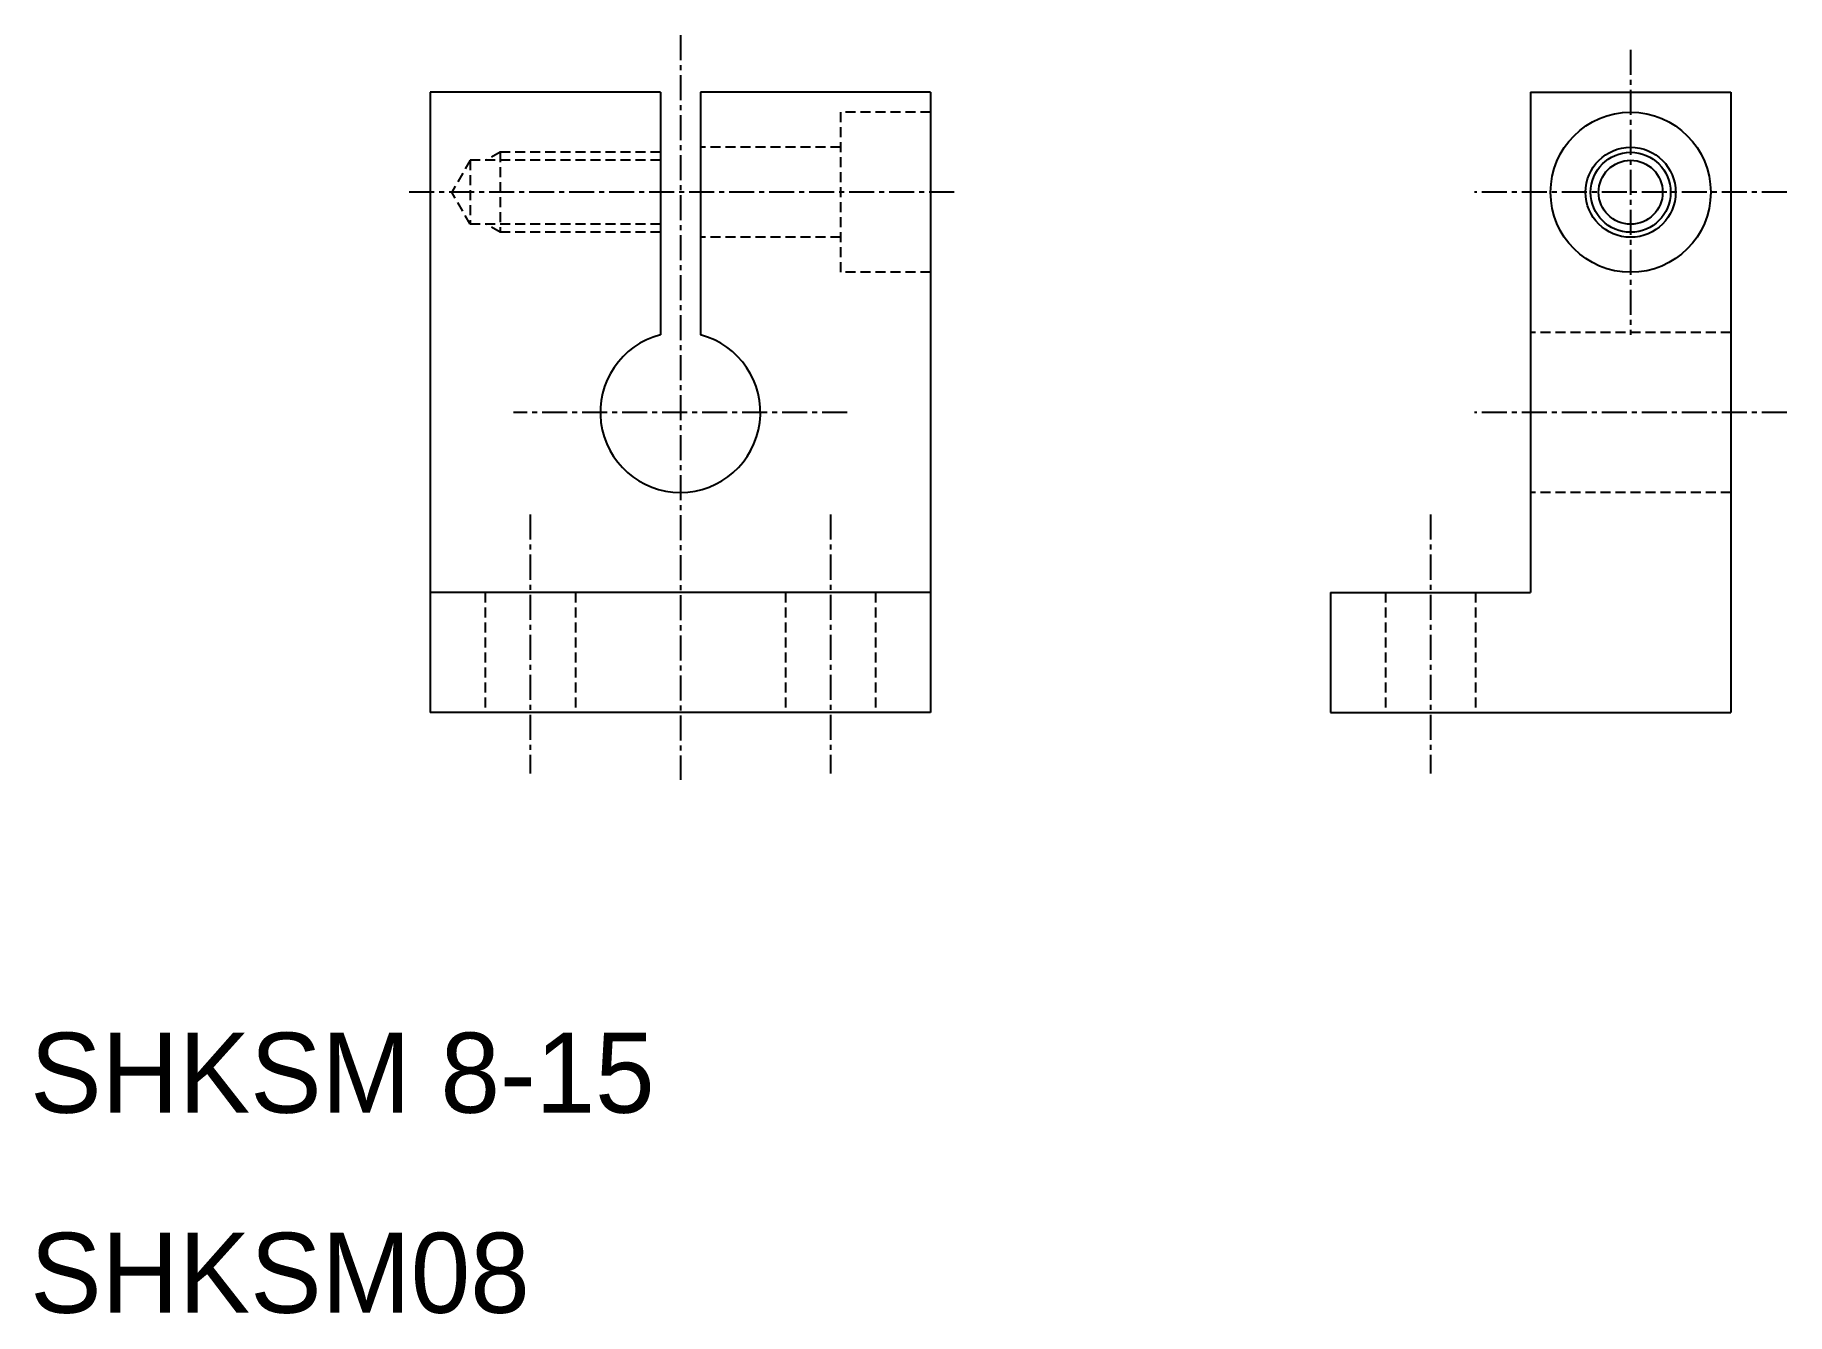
# Model space of a CAD drawing. Extents: x 10.2 to 97.8, y 9.9 to 73.9.
import ezdxf

# ---------------------------------------------------------------- set-up
doc = ezdxf.new("R2010")
doc.units = 0
doc.linetypes.add('CENTER', pattern=[2, 1.25, -0.25, 0.25, -0.25])
doc.linetypes.add('DASHED', pattern=[0.75, 0.5, -0.25])
doc.layers.get('0').update_dxf_attribs({"linetype": 'CONTINUOUS'})
doc.layers.add('CENTER', color=1, linetype='CENTER')

msp = doc.modelspace()

# ---------------------------------------------------------------- linework, layer by layer
at = {"color": 7, "linetype": 'CONTINUOUS'}
for p, q in [((30, 71), (30, 40)), ((41.5, 71), (30, 71)), ((41.5, 71), (41.5, 58.873)), ((43.5, 71), (43.5, 58.873)), ((55, 71), (43.5, 71)), ((55, 71), (55, 40)), ((85, 71), (85, 46)), ((85, 71), (95, 71)), ((95, 71), (95, 40)), ((55, 46), (30, 46)), ((75, 46), (85, 46)), ((75, 46), (75, 40)), ((55, 40), (30, 40)), ((42.5, 40), (42.5, 40)), ((48.75, 40), (48.75, 40)), ((75, 40), (95, 40))]:
    msp.add_line(p, q, dxfattribs=at)
at = {"color": 3, "linetype": 'DASHED'}
for p, q in [((55, 70), (50.5, 70)), ((50.5, 70), (50.5, 62)), ((32, 67.6), (31.076, 66)), ((41.5, 67.6), (32, 67.6)), ((32, 67.6), (32, 64.4)), ((33.5, 68), (32.807, 67.6)), ((41.5, 68), (33.5, 68)), ((33.5, 68), (33.5, 64)), ((50.5, 68.25), (43.5, 68.25)), ((32, 64.4), (31.076, 66)), ((41.5, 64.4), (32, 64.4)), ((33.5, 64), (32.807, 64.4)), ((41.5, 64), (33.5, 64)), ((50.5, 63.75), (43.5, 63.75)), ((55, 62), (50.5, 62)), ((95, 59), (85, 59)), ((95, 51), (85, 51)), ((32.75, 46), (32.75, 40)), ((37.25, 46), (37.25, 40)), ((47.75, 46), (47.75, 40)), ((52.25, 46), (52.25, 40)), ((77.75, 46), (77.75, 40)), ((82.25, 46), (82.25, 40))]:
    msp.add_line(p, q, dxfattribs=at)
at = {"color": 7, "linetype": 'CONTINUOUS'}
for radius in [4, 2.25, 1.6]:
    msp.add_circle((90, 66), radius, dxfattribs=at)
at = {"color": 3, "linetype": 'CONTINUOUS'}
msp.add_circle((90, 66), 2, dxfattribs=at)
at = {"color": 7, "linetype": 'CONTINUOUS'}
msp.add_arc((42.5, 55), 4, 104.47751, 75.52249, dxfattribs=at)
at = {"layer": 'CENTER', "color": 1, "linetype": 'CENTER'}
for p, q in [((42.5, 73.858), (42.5, 36.631)), ((90, 73.126), (90, 58.874)), ((56.189, 66), (28.811, 66)), ((97.813, 66), (82.187, 66)), ((50.838, 55), (34.162, 55)), ((97.813, 55), (82.187, 55)), ((35, 49.89), (35, 36.955)), ((50, 49.89), (50, 36.955)), ((80, 49.89), (80, 36.955))]:
    msp.add_line(p, q, dxfattribs=at)

# ---------------------------------------------------------------- texts
at = {"color": 7, "linetype": 'CONTINUOUS'}
for s, p in [('SHKSM 8-15', (10, 20)), ('SHKSM08', (10, 10))]:
    msp.add_text(s, height=4, dxfattribs=at).set_placement(p)

doc.saveas('drawing.dxf')
